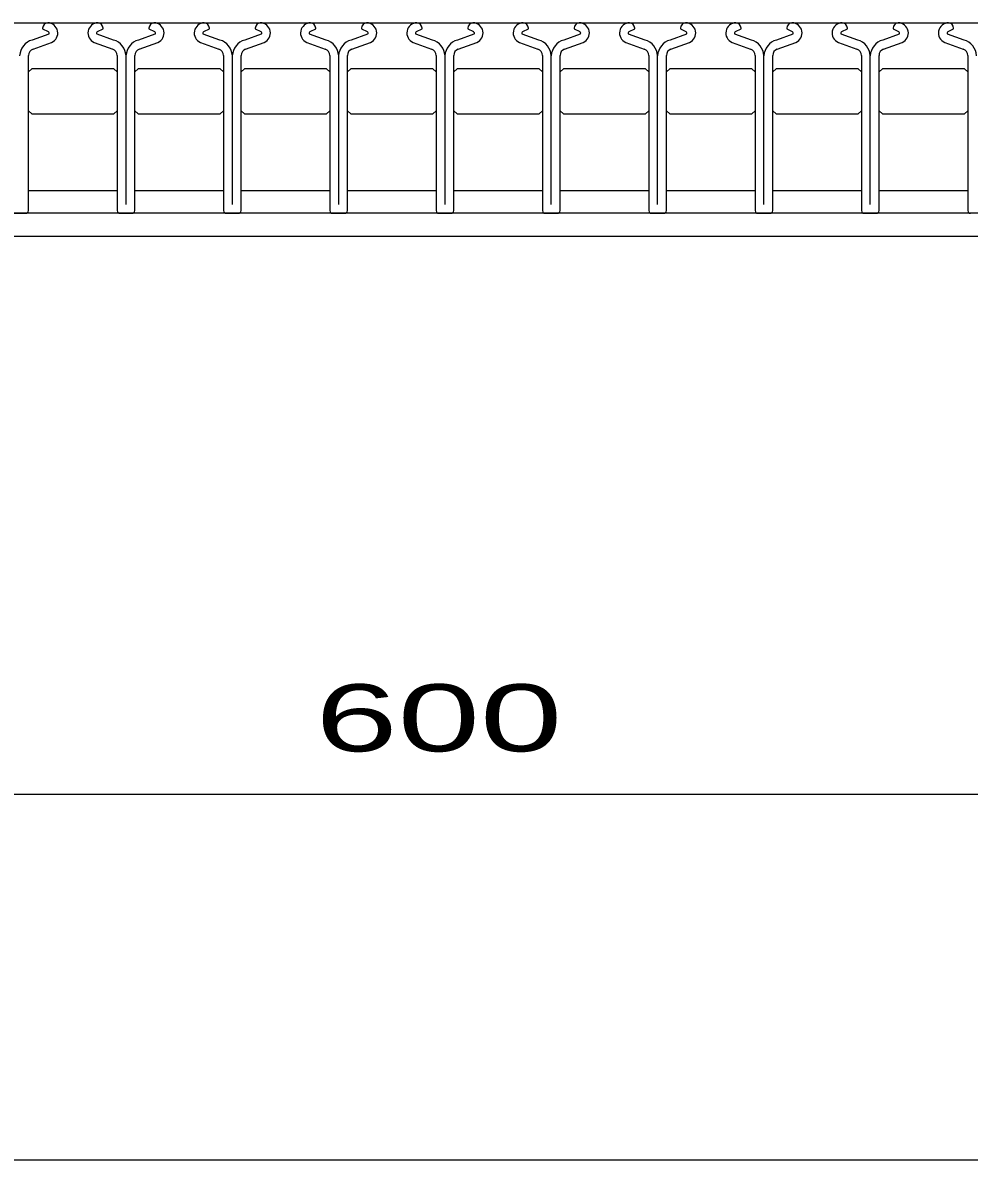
# Model space of a CAD drawing. Units: millimetres, scale not verified. Extents: x -1456 to 1389, y -1026 to 839.
# Drawn here: x -796 to -547.6, y -921.2 to -622.7 of the extents above; entities that cross this region are included whole.
import ezdxf
from ezdxf.enums import TextEntityAlignment as Align

# ---------------------------------------------------------------- set-up
doc = ezdxf.new("R2010")
doc.units = ezdxf.units.MM
doc.header["$LTSCALE"] = 8
for name, color, linetype, lineweight in [('0_2', 150, 'Continuous', 25), ('16', 3, 'Continuous', 25), ('19', 6, 'Continuous', 25), ('22', 2, 'Continuous', 25)]:
    doc.layers.add(name, color=color, linetype=linetype, lineweight=lineweight)
doc.styles.add('ベクトル', font='')
doc.styles.get('ベクトル').set_extended_font_data('ベクトル')

msp = doc.modelspace()

# ---------------------------------------------------------------- linework, layer by layer
at = {"layer": '0_2'}
msp.add_line((1388.8, -921.2), (-1379.2, -921.2), dxfattribs=at)
at = {"layer": '16'}
for p, q in [((-1030, -622.7), (-330, -622.7)), ((-789.202, -625.708), (-793.522, -627.228)), ((-790.801, -624.083), (-790.801, -624.313)), ((-790.801, -624.313), (-789.361, -625.013)), ((-772.199, -627.228), (-776.519, -625.708)), ((-776.36, -625.013), (-774.92, -624.313)), ((-774.92, -624.313), (-774.92, -624.083)), ((-761.302, -625.708), (-765.622, -627.228)), ((-762.901, -624.083), (-762.901, -624.313)), ((-762.901, -624.313), (-761.461, -625.013)), ((-744.299, -627.228), (-748.619, -625.708)), ((-748.46, -625.013), (-747.02, -624.313)), ((-747.02, -624.313), (-747.02, -624.083)), ((-733.402, -625.708), (-737.722, -627.228)), ((-735.001, -624.083), (-735.001, -624.313)), ((-735.001, -624.313), (-733.561, -625.013)), ((-716.399, -627.228), (-720.719, -625.708)), ((-720.56, -625.013), (-719.12, -624.313)), ((-719.12, -624.313), (-719.12, -624.083)), ((-705.502, -625.708), (-709.822, -627.228)), ((-707.101, -624.083), (-707.101, -624.313)), ((-707.101, -624.313), (-705.661, -625.013)), ((-688.499, -627.228), (-692.819, -625.708)), ((-692.66, -625.013), (-691.22, -624.313)), ((-691.22, -624.313), (-691.22, -624.083)), ((-677.602, -625.708), (-681.922, -627.228)), ((-679.201, -624.083), (-679.201, -624.313)), ((-679.201, -624.313), (-677.761, -625.013)), ((-660.599, -627.228), (-664.919, -625.708)), ((-664.76, -625.013), (-663.32, -624.313)), ((-663.32, -624.313), (-663.32, -624.083)), ((-649.702, -625.708), (-654.022, -627.228)), ((-651.301, -624.083), (-651.301, -624.313)), ((-651.301, -624.313), (-649.861, -625.013)), ((-632.699, -627.228), (-637.019, -625.708)), ((-636.86, -625.013), (-635.42, -624.313)), ((-635.42, -624.313), (-635.42, -624.083)), ((-621.802, -625.708), (-626.122, -627.228)), ((-623.401, -624.083), (-623.401, -624.313)), ((-623.401, -624.313), (-621.961, -625.013)), ((-604.799, -627.228), (-609.119, -625.708)), ((-608.96, -625.013), (-607.52, -624.313)), ((-607.52, -624.313), (-607.52, -624.083)), ((-593.902, -625.708), (-598.222, -627.228)), ((-595.501, -624.083), (-595.501, -624.313)), ((-595.501, -624.313), (-594.061, -625.013)), ((-576.899, -627.228), (-581.219, -625.708)), ((-581.06, -625.013), (-579.62, -624.313)), ((-579.62, -624.313), (-579.62, -624.083)), ((-566.002, -625.708), (-570.322, -627.228)), ((-567.601, -624.083), (-567.601, -624.313)), ((-567.601, -624.313), (-566.161, -625.013)), ((-548.999, -627.228), (-553.319, -625.708)), ((-553.16, -625.013), (-551.72, -624.313)), ((-551.72, -624.313), (-551.72, -624.083)), ((-793.312, -629.589), (-788.442, -627.879)), ((-777.279, -627.879), (-772.409, -629.589)), ((-765.412, -629.589), (-760.542, -627.879)), ((-749.379, -627.879), (-744.509, -629.589)), ((-737.512, -629.589), (-732.642, -627.879)), ((-721.479, -627.879), (-716.609, -629.589)), ((-709.612, -629.589), (-704.742, -627.879)), ((-693.579, -627.879), (-688.709, -629.589)), ((-681.712, -629.589), (-676.842, -627.879)), ((-665.679, -627.879), (-660.809, -629.589)), ((-653.812, -629.589), (-648.942, -627.879)), ((-637.779, -627.879), (-632.909, -629.589)), ((-625.912, -629.589), (-621.042, -627.879)), ((-609.879, -627.879), (-605.009, -629.589)), ((-598.012, -629.589), (-593.142, -627.879)), ((-581.979, -627.879), (-577.109, -629.589)), ((-570.112, -629.589), (-565.242, -627.879)), ((-554.079, -627.879), (-549.209, -629.589)), ((-794.51, -672.012), (-794.51, -631.292)), ((-771.21, -631.292), (-771.21, -672.012)), ((-768.9, -670.41), (-768.9, -631.34)), ((-766.61, -672.012), (-766.61, -631.292)), ((-743.31, -631.292), (-743.31, -672.012)), ((-741, -670.41), (-741, -631.34)), ((-738.71, -672.012), (-738.71, -631.292)), ((-715.41, -631.292), (-715.41, -672.012)), ((-713.1, -670.41), (-713.1, -631.34)), ((-710.81, -672.012), (-710.81, -631.292)), ((-687.51, -631.292), (-687.51, -672.012)), ((-685.2, -670.41), (-685.2, -631.34)), ((-682.91, -672.012), (-682.91, -631.292)), ((-659.61, -631.292), (-659.61, -672.012)), ((-657.3, -670.41), (-657.3, -631.34)), ((-655.01, -672.012), (-655.01, -631.292)), ((-631.71, -631.292), (-631.71, -672.012)), ((-629.4, -670.41), (-629.4, -631.34)), ((-627.11, -672.012), (-627.11, -631.292)), ((-603.81, -631.292), (-603.81, -672.012)), ((-601.5, -670.41), (-601.5, -631.34)), ((-599.21, -672.012), (-599.21, -631.292)), ((-575.91, -631.292), (-575.91, -672.012)), ((-573.6, -670.41), (-573.6, -631.34)), ((-571.31, -672.012), (-571.31, -631.292)), ((-548.01, -631.292), (-548.01, -672.012)), ((-794.55, -635.7), (-793.55, -634.7)), ((-793.55, -634.7), (-772.15, -634.7)), ((-772.15, -634.7), (-771.15, -635.7)), ((-766.65, -635.7), (-765.65, -634.7)), ((-765.65, -634.7), (-744.25, -634.7)), ((-744.25, -634.7), (-743.25, -635.7)), ((-738.75, -635.7), (-737.75, -634.7)), ((-737.75, -634.7), (-716.35, -634.7)), ((-716.35, -634.7), (-715.35, -635.7)), ((-710.85, -635.7), (-709.85, -634.7)), ((-709.85, -634.7), (-688.45, -634.7)), ((-688.45, -634.7), (-687.45, -635.7)), ((-682.95, -635.7), (-681.95, -634.7)), ((-681.95, -634.7), (-660.55, -634.7)), ((-660.55, -634.7), (-659.55, -635.7)), ((-655.05, -635.7), (-654.05, -634.7)), ((-654.05, -634.7), (-632.65, -634.7)), ((-632.65, -634.7), (-631.65, -635.7)), ((-627.15, -635.7), (-626.15, -634.7)), ((-626.15, -634.7), (-604.75, -634.7)), ((-604.75, -634.7), (-603.75, -635.7)), ((-599.25, -635.7), (-598.25, -634.7)), ((-598.25, -634.7), (-576.85, -634.7)), ((-576.85, -634.7), (-575.85, -635.7)), ((-571.35, -635.7), (-570.35, -634.7)), ((-570.35, -634.7), (-548.95, -634.7)), ((-548.95, -634.7), (-547.95, -635.7)), ((-793.55, -646.7), (-794.55, -645.7)), ((-772.15, -646.7), (-793.55, -646.7)), ((-771.15, -645.7), (-772.15, -646.7)), ((-765.65, -646.7), (-766.65, -645.7)), ((-744.25, -646.7), (-765.65, -646.7)), ((-743.25, -645.7), (-744.25, -646.7)), ((-737.75, -646.7), (-738.75, -645.7)), ((-716.35, -646.7), (-737.75, -646.7)), ((-715.35, -645.7), (-716.35, -646.7)), ((-709.85, -646.7), (-710.85, -645.7)), ((-688.45, -646.7), (-709.85, -646.7)), ((-687.45, -645.7), (-688.45, -646.7)), ((-681.95, -646.7), (-682.95, -645.7)), ((-660.55, -646.7), (-681.95, -646.7)), ((-659.55, -645.7), (-660.55, -646.7)), ((-654.05, -646.7), (-655.05, -645.7)), ((-632.65, -646.7), (-654.05, -646.7)), ((-631.65, -645.7), (-632.65, -646.7)), ((-626.15, -646.7), (-627.15, -645.7)), ((-604.75, -646.7), (-626.15, -646.7)), ((-603.75, -645.7), (-604.75, -646.7)), ((-598.25, -646.7), (-599.25, -645.7)), ((-576.85, -646.7), (-598.25, -646.7)), ((-575.85, -645.7), (-576.85, -646.7)), ((-570.35, -646.7), (-571.35, -645.7)), ((-548.95, -646.7), (-570.35, -646.7)), ((-547.95, -645.7), (-548.95, -646.7)), ((-794.5, -666.7), (-771.2, -666.7)), ((-766.6, -666.7), (-743.3, -666.7)), ((-738.7, -666.7), (-715.4, -666.7)), ((-710.8, -666.7), (-687.5, -666.7)), ((-682.9, -666.7), (-659.6, -666.7)), ((-655, -666.7), (-631.7, -666.7)), ((-627.1, -666.7), (-603.8, -666.7)), ((-599.2, -666.7), (-575.9, -666.7)), ((-571.3, -666.7), (-548, -666.7)), ((-798.41, -672.712), (-795.21, -672.712)), ((-770.51, -672.712), (-767.31, -672.712)), ((-742.61, -672.712), (-739.41, -672.712)), ((-714.71, -672.712), (-711.51, -672.712)), ((-686.81, -672.712), (-683.61, -672.712)), ((-658.91, -672.712), (-655.71, -672.712)), ((-631.01, -672.712), (-627.81, -672.712)), ((-603.11, -672.712), (-599.91, -672.712)), ((-575.21, -672.712), (-572.01, -672.712))]:
    msp.add_line(p, q, dxfattribs=at)
for centre, radius, start, end in [((-789.352, -624.146), 1.45, 94.45, 177.5), ((-789.511, -625.4), 2.7, 293.32, 89.02002), ((-776.21, -625.4), 2.7, 90.98, 246.68), ((-776.369, -624.146), 1.45, 2.5, 85.55), ((-761.452, -624.146), 1.45, 94.45, 177.5), ((-761.611, -625.4), 2.7, 293.32, 89.02002), ((-748.31, -625.4), 2.7, 90.98, 246.68), ((-748.469, -624.146), 1.45, 2.5, 85.55), ((-733.552, -624.146), 1.45, 94.45, 177.5), ((-733.711, -625.4), 2.7, 293.32, 89.02002), ((-720.41, -625.4), 2.7, 90.98, 246.68), ((-720.569, -624.146), 1.45, 2.5, 85.55), ((-705.652, -624.146), 1.45, 94.45, 177.5), ((-705.811, -625.4), 2.7, 293.32, 89.02002), ((-692.51, -625.4), 2.7, 90.98, 246.68), ((-692.669, -624.146), 1.45, 2.5, 85.55), ((-677.752, -624.146), 1.45, 94.45, 177.5), ((-677.911, -625.4), 2.7, 293.32, 89.02002), ((-664.61, -625.4), 2.7, 90.98, 246.68), ((-664.769, -624.146), 1.45, 2.5, 85.55), ((-649.852, -624.146), 1.45, 94.45, 177.5), ((-650.011, -625.4), 2.7, 293.32, 89.02002), ((-636.71, -625.4), 2.7, 90.98, 246.68), ((-636.869, -624.146), 1.45, 2.5, 85.55), ((-621.952, -624.146), 1.45, 94.45, 177.5), ((-622.111, -625.4), 2.7, 293.32, 89.02002), ((-608.81, -625.4), 2.7, 90.98, 246.68), ((-608.969, -624.146), 1.45, 2.5, 85.55), ((-594.052, -624.146), 1.45, 94.45, 177.5), ((-594.211, -625.4), 2.7, 293.32, 89.02002), ((-580.91, -625.4), 2.7, 90.98, 246.68), ((-581.069, -624.146), 1.45, 2.5, 85.55), ((-566.152, -624.146), 1.45, 94.45, 177.5), ((-566.311, -625.4), 2.7, 293.32, 89.02002), ((-553.01, -625.4), 2.7, 90.98, 246.68), ((-553.169, -624.146), 1.45, 2.5, 85.55), ((-789.526, -625.416), 0.44, 317.67, 68.08999), ((-776.195, -625.416), 0.44, 111.91, 222.33), ((-761.626, -625.416), 0.44, 317.67, 68.08999), ((-748.295, -625.416), 0.44, 111.91, 222.33), ((-733.726, -625.416), 0.44, 317.67, 68.08999), ((-720.395, -625.416), 0.44, 111.91, 222.33), ((-705.826, -625.416), 0.44, 317.67, 68.08999), ((-692.495, -625.416), 0.44, 111.91, 222.33), ((-677.926, -625.416), 0.44, 317.67, 68.08999), ((-664.595, -625.416), 0.44, 111.91, 222.33), ((-650.026, -625.416), 0.44, 317.67, 68.08999), ((-636.695, -625.416), 0.44, 111.91, 222.33), ((-622.126, -625.416), 0.44, 317.67, 68.08999), ((-608.795, -625.416), 0.44, 111.91, 222.33), ((-594.226, -625.416), 0.44, 317.67, 68.08999), ((-580.895, -625.416), 0.44, 111.91, 222.33), ((-566.326, -625.416), 0.44, 317.67, 68.08999), ((-552.995, -625.416), 0.44, 111.91, 222.33), ((-792.231, -631.643), 4.6, 106.3, 176.22), ((-792.712, -631.289), 1.8, 109.42, 180), ((-773.009, -631.289), 1.8, 0, 70.58), ((-773.49, -631.643), 4.6, 3.78, 73.7), ((-764.331, -631.643), 4.6, 106.3, 176.22), ((-764.812, -631.289), 1.8, 109.42, 180), ((-745.109, -631.289), 1.8, 0, 70.58), ((-745.59, -631.643), 4.6, 3.78, 73.7), ((-736.431, -631.643), 4.6, 106.3, 176.22), ((-736.912, -631.289), 1.8, 109.42, 180), ((-717.209, -631.289), 1.8, 0, 70.58), ((-717.69, -631.643), 4.6, 3.78, 73.7), ((-708.531, -631.643), 4.6, 106.3, 176.22), ((-709.012, -631.289), 1.8, 109.42, 180), ((-689.309, -631.289), 1.8, 0, 70.58), ((-689.79, -631.643), 4.6, 3.78, 73.7), ((-680.631, -631.643), 4.6, 106.3, 176.22), ((-681.112, -631.289), 1.8, 109.42, 180), ((-661.409, -631.289), 1.8, 0, 70.58), ((-661.89, -631.643), 4.6, 3.78, 73.7), ((-652.731, -631.643), 4.6, 106.3, 176.22), ((-653.212, -631.289), 1.8, 109.42, 180), ((-633.509, -631.289), 1.8, 0, 70.58), ((-633.99, -631.643), 4.6, 3.78, 73.7), ((-624.831, -631.643), 4.6, 106.3, 176.22), ((-625.312, -631.289), 1.8, 109.42, 180), ((-605.609, -631.289), 1.8, 0, 70.58), ((-606.09, -631.643), 4.6, 3.78, 73.7), ((-596.931, -631.643), 4.6, 106.3, 176.22), ((-597.412, -631.289), 1.8, 109.42, 180), ((-577.709, -631.289), 1.8, 0, 70.58), ((-578.19, -631.643), 4.6, 3.78, 73.7), ((-569.031, -631.643), 4.6, 106.3, 176.22), ((-569.512, -631.289), 1.8, 109.42, 180), ((-549.809, -631.289), 1.8, 0, 70.58), ((-550.29, -631.643), 4.6, 3.78, 73.7), ((-795.21, -672.012), 0.7, 270, 0), ((-770.51, -672.012), 0.7, 180, 270), ((-767.31, -672.012), 0.7, 270, 0), ((-742.61, -672.012), 0.7, 180, 270), ((-739.41, -672.012), 0.7, 270, 0), ((-714.71, -672.012), 0.7, 180, 270), ((-711.51, -672.012), 0.7, 270, 0), ((-686.81, -672.012), 0.7, 180, 270), ((-683.61, -672.012), 0.7, 270, 0), ((-658.91, -672.012), 0.7, 180, 270), ((-655.71, -672.012), 0.7, 270, 0), ((-631.01, -672.012), 0.7, 180, 270), ((-627.81, -672.012), 0.7, 270, 0), ((-603.11, -672.012), 0.7, 180, 270), ((-599.91, -672.012), 0.7, 270, 0), ((-575.21, -672.012), 0.7, 180, 270), ((-572.01, -672.012), 0.7, 270, 0), ((-547.31, -672.012), 0.7, 180, 270)]:
    msp.add_arc(centre, radius, start, end, dxfattribs=at)
at = {"layer": '19'}
for p, q in [((-326, -672.7), (-1034, -672.7)), ((-1040, -678.7), (-320, -678.7))]:
    msp.add_line(p, q, dxfattribs=at)
at = {"layer": '22', "color": 4}
msp.add_line((-980, -825.1), (-380, -825.1), dxfattribs=at)

# ---------------------------------------------------------------- texts
at = {"layer": '22', "style": 'ベクトル', "width": 1.65}
msp.add_text(' 600 ', height=17.6, dxfattribs=at).set_placement((-730, -805.1), align=Align.MIDDLE_LEFT)

doc.saveas('drawing.dxf')
